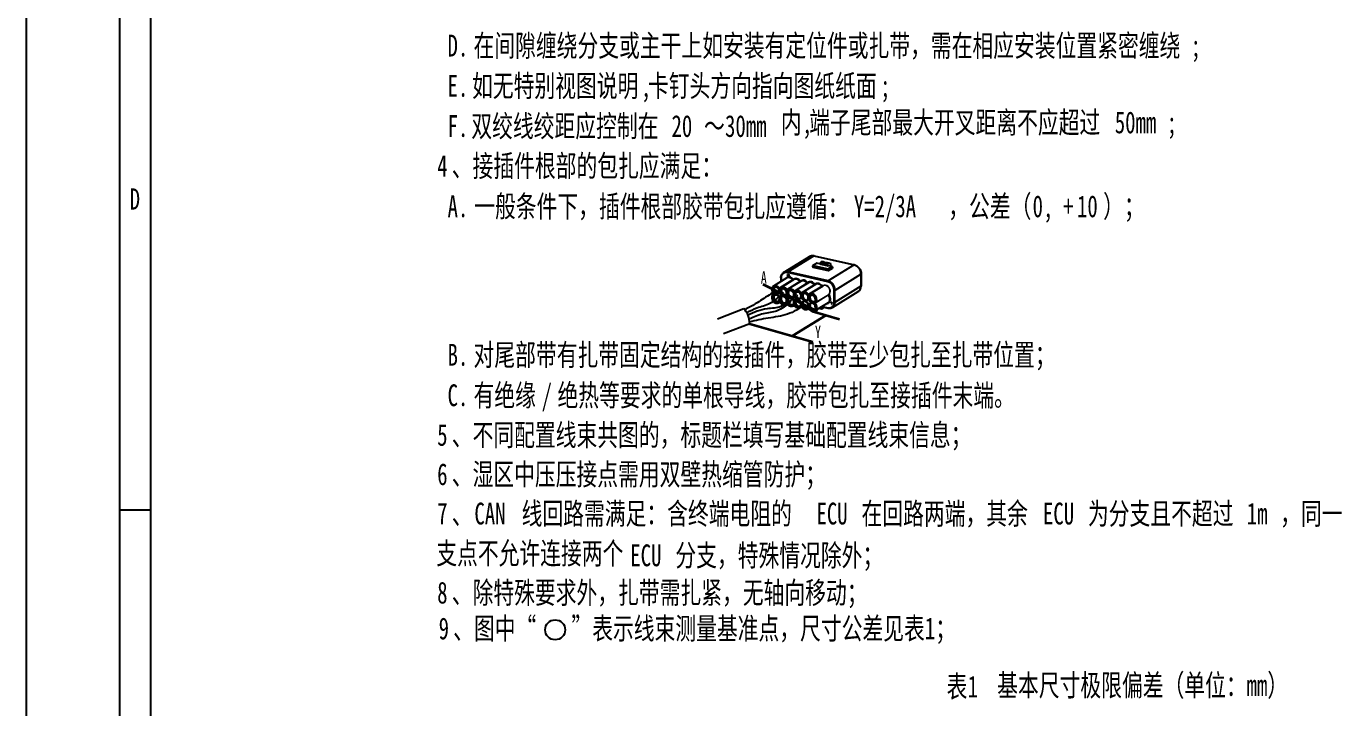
# Model space of a CAD drawing. Header units: inches. Extents: x 47316 to 59086, y 3141 to 11743.
# Drawn here: x 50262.9 to 50473.1, y 4702.9 to 4812.4 of the extents above; entities that cross this region are included whole.
import ezdxf

# ---------------------------------------------------------------- set-up
doc = ezdxf.new("R2010")
doc.units = ezdxf.units.IN
doc.header["$MEASUREMENT"] = 0
doc.layers.add('_BLACK_HOLE', color=7, linetype='Continuous')
doc.styles.add('MtX_SimSun', font='')
doc.styles.get("Standard").update_dxf_attribs({"font": ''})
doc.styles.get('MtX_SimSun').set_extended_font_data('SimSun')
doc.styles.get('Standard').set_extended_font_data('SimSun')

msp = doc.modelspace()

# ---------------------------------------------------------------- hatches: boundary and pattern name
at = {"layer": '_BLACK_HOLE'}
h = msp.add_hatch(color=256, dxfattribs=at)
h.dxf.hatch_style = 2
h.paths.add_polyline_path([(50382.74, 4770.46), (50383.46, 4769.94), (50382.61, 4770.2)])
h = msp.add_hatch(color=256, dxfattribs=at)
h.dxf.hatch_style = 2
h.paths.add_polyline_path([(50388.96, 4767.39), (50388.12, 4767.64), (50388.83, 4767.13)])
h = msp.add_hatch(color=256, dxfattribs=at)
h.dxf.hatch_style = 2
h.paths.add_polyline_path([(50390.68, 4765.67), (50391.5, 4766), (50390.83, 4765.43)])
h = msp.add_hatch(color=256, dxfattribs=at)
h.dxf.hatch_style = 2
h.paths.add_polyline_path([(50386.78, 4763.26), (50386.11, 4762.68), (50386.93, 4763.02)])

# ---------------------------------------------------------------- linework, layer by layer
at = {"layer": '_BLACK_HOLE', "lineweight": -3}
for p, q in [((50262.93, 5154.67), (50262.93, 4313.67)), ((50282.93, 5134.67), (50282.93, 4334.67)), ((50277.93, 4834.67), (50277.93, 4334.67)), ((50384.7, 4772.85), (50388.87, 4775.41)), ((50385.38, 4772.95), (50389.55, 4775.51)), ((50388.87, 4775.41), (50388.98, 4775.47)), ((50388.98, 4775.47), (50389.1, 4775.51)), ((50389.1, 4775.51), (50389.24, 4775.54)), ((50389.24, 4775.54), (50389.39, 4775.55)), ((50389.39, 4775.55), (50389.54, 4775.53)), ((50389.96, 4774.32), (50389.39, 4773.97)), ((50389.99, 4774.33), (50389.42, 4773.98)), ((50389.54, 4775.53), (50389.59, 4775.52)), ((50389.55, 4775.51), (50396.03, 4774.06)), ((50389.59, 4775.52), (50396.07, 4774.06)), ((50390.66, 4774.17), (50389.99, 4774.33)), ((50390.66, 4774.18), (50390.01, 4774.33)), ((50390.67, 4774.16), (50390.65, 4774.44)), ((50390.67, 4774.48), (50390.87, 4774.6)), ((50390.69, 4774.15), (50390.67, 4774.43)), ((50391.68, 4774.2), (50390.67, 4774.43)), ((50391.69, 4773.92), (50390.69, 4774.15)), ((50390.7, 4774.49), (50390.89, 4774.61)), ((50391.7, 4774.26), (50390.7, 4774.49)), ((50390.89, 4774.61), (50391.13, 4774.56)), ((50390.9, 4774.61), (50391.13, 4774.56)), ((50391.07, 4774.52), (50391.13, 4774.56)), ((50391.61, 4774.4), (50391.07, 4774.52)), ((50391.6, 4774.4), (50391.09, 4774.52)), ((50391.14, 4774.56), (50391.13, 4774.56)), ((50391.14, 4774.56), (50391.38, 4774.45)), ((50391.16, 4774.51), (50391.18, 4774.5)), ((50391.16, 4774.5), (50391.16, 4774.51)), ((50391.64, 4774.43), (50391.6, 4774.4)), ((50391.67, 4774.43), (50391.61, 4774.4)), ((50391.67, 4774.43), (50391.9, 4774.38)), ((50391.68, 4774.44), (50391.91, 4774.38)), ((50391.68, 4774.2), (50391.69, 4773.92)), ((50391.9, 4774.38), (50391.7, 4774.26)), ((50391.94, 4774.33), (50391.74, 4774.21)), ((50391.74, 4774.21), (50391.75, 4773.93)), ((50391.91, 4774.38), (50391.92, 4774.38)), ((50392.27, 4774.23), (50391.92, 4774.38)), ((50392.29, 4774.18), (50391.94, 4774.33)), ((50392.29, 4774.02), (50392.29, 4774.18)), ((50392.3, 4774.03), (50392.3, 4774.19)), ((50384.26, 4771.98), (50384.27, 4772.13)), ((50384.27, 4772.13), (50384.3, 4772.28)), ((50384.3, 4772.28), (50384.35, 4772.42)), ((50384.35, 4772.42), (50384.41, 4772.55)), ((50384.41, 4772.55), (50384.49, 4772.66)), ((50384.49, 4772.66), (50384.58, 4772.76)), ((50384.58, 4772.76), (50384.69, 4772.84)), ((50384.69, 4772.84), (50384.7, 4772.85)), ((50385.34, 4772.53), (50385.31, 4772.49)), ((50385.31, 4772.49), (50385.31, 4772.45)), ((50385.31, 4772.45), (50385.34, 4772.48)), ((50385.33, 4772.46), (50385.31, 4772.45)), ((50385.33, 4772.46), (50385.34, 4772.47)), ((50391.82, 4771.38), (50385.34, 4772.83)), ((50385.37, 4772.54), (50385.34, 4772.53)), ((50385.38, 4772.52), (50385.34, 4772.53)), ((50385.34, 4772.48), (50385.34, 4772.25)), ((50385.34, 4772.25), (50385.37, 4772.24)), ((50385.4, 4772.53), (50385.37, 4772.54)), ((50385.37, 4772.24), (50385.38, 4772.52)), ((50385.4, 4772.26), (50385.37, 4772.24)), ((50391.87, 4771.49), (50385.38, 4772.95)), ((50385.4, 4772.53), (50385.38, 4772.52)), ((50385.4, 4772.26), (50385.4, 4772.53)), ((50385.43, 4772.47), (50385.42, 4772.44)), ((50385.42, 4772.44), (50385.45, 4772.44)), ((50385.57, 4772.38), (50385.42, 4772.26)), ((50385.42, 4772.26), (50385.42, 4772.23)), ((50385.42, 4772.23), (50385.61, 4772.19)), ((50385.45, 4772.49), (50385.43, 4772.47)), ((50385.47, 4772.5), (50385.45, 4772.49)), ((50385.47, 4772.49), (50385.45, 4772.49)), ((50385.45, 4772.44), (50385.46, 4772.45)), ((50385.47, 4772.45), (50385.45, 4772.44)), ((50385.46, 4772.45), (50385.48, 4772.46)), ((50385.46, 4772.25), (50385.6, 4772.35)), ((50385.48, 4772.27), (50385.46, 4772.25)), ((50385.61, 4772.22), (50385.46, 4772.25)), ((50385.5, 4772.51), (50385.47, 4772.5)), ((50385.5, 4772.51), (50385.47, 4772.49)), ((50385.51, 4772.49), (50385.47, 4772.49)), ((50385.47, 4772.45), (50385.48, 4772.46)), ((50385.48, 4772.46), (50385.5, 4772.46)), ((50385.48, 4772.27), (50385.62, 4772.37)), ((50385.63, 4772.23), (50385.48, 4772.27)), ((50385.53, 4772.5), (50385.5, 4772.51)), ((50385.5, 4772.46), (50385.53, 4772.46)), ((50385.53, 4772.5), (50385.51, 4772.49)), ((50385.53, 4772.49), (50385.51, 4772.49)), ((50385.55, 4772.5), (50385.53, 4772.5)), ((50385.55, 4772.5), (50385.53, 4772.49)), ((50385.56, 4772.47), (50385.53, 4772.49)), ((50385.53, 4772.46), (50385.55, 4772.45)), ((50385.59, 4772.49), (50385.55, 4772.5)), ((50385.55, 4772.45), (50385.57, 4772.43)), ((50385.59, 4772.49), (50385.56, 4772.47)), ((50385.59, 4772.46), (50385.56, 4772.47)), ((50385.57, 4772.43), (50385.58, 4772.41)), ((50385.58, 4772.4), (50385.57, 4772.38)), ((50385.58, 4772.41), (50385.58, 4772.4)), ((50385.61, 4772.47), (50385.59, 4772.49)), ((50385.61, 4772.47), (50385.59, 4772.46)), ((50385.61, 4772.43), (50385.59, 4772.46)), ((50385.6, 4772.35), (50385.61, 4772.37)), ((50385.62, 4772.37), (50385.6, 4772.35)), ((50385.63, 4772.44), (50385.61, 4772.47)), ((50385.63, 4772.44), (50385.61, 4772.43)), ((50385.61, 4772.4), (50385.61, 4772.43)), ((50385.64, 4772.42), (50385.61, 4772.4)), ((50385.61, 4772.39), (50385.61, 4772.4)), ((50385.64, 4772.4), (50385.61, 4772.39)), ((50385.61, 4772.37), (50385.61, 4772.39)), ((50385.63, 4772.38), (50385.61, 4772.37)), ((50385.63, 4772.23), (50385.61, 4772.22)), ((50385.61, 4772.19), (50385.61, 4772.22)), ((50385.63, 4772.2), (50385.61, 4772.19)), ((50385.62, 4772.37), (50385.63, 4772.38)), ((50385.64, 4772.42), (50385.63, 4772.44)), ((50385.63, 4772.38), (50385.64, 4772.4)), ((50385.63, 4772.2), (50385.63, 4772.23)), ((50385.64, 4772.4), (50385.64, 4772.42)), ((50389.36, 4773.92), (50389.36, 4773.74)), ((50389.39, 4773.9), (50389.39, 4773.72)), ((50389.39, 4773.9), (50391.84, 4773.35)), ((50389.39, 4773.72), (50391.84, 4773.17)), ((50389.42, 4773.98), (50391.87, 4773.43)), ((50391.79, 4773.95), (50391.75, 4773.93)), ((50392.48, 4773.8), (50391.79, 4773.95)), ((50392.49, 4773.8), (50391.81, 4773.95)), ((50391.84, 4773.35), (50391.84, 4773.17)), ((50396.03, 4774.06), (50391.87, 4771.49)), ((50391.87, 4773.43), (50392.48, 4773.8)), ((50391.92, 4773.36), (50392.53, 4773.73)), ((50391.92, 4773.18), (50392.53, 4773.55)), ((50391.92, 4773.36), (50391.92, 4773.18)), ((50392.29, 4774.02), (50392.08, 4773.89)), ((50392.53, 4773.73), (50392.53, 4773.55)), ((50392.54, 4773.74), (50392.54, 4773.56)), ((50392.97, 4770.04), (50397.13, 4772.61)), ((50396.07, 4774.06), (50396.21, 4774.02)), ((50396.21, 4774.02), (50396.36, 4773.95)), ((50396.36, 4773.95), (50396.51, 4773.86)), ((50396.51, 4773.86), (50396.65, 4773.76)), ((50396.65, 4773.76), (50396.77, 4773.63)), ((50396.77, 4773.63), (50396.88, 4773.49)), ((50396.88, 4773.49), (50396.98, 4773.34)), ((50396.98, 4773.34), (50397.05, 4773.18)), ((50397.05, 4773.18), (50397.11, 4773.01)), ((50397.11, 4773.01), (50397.14, 4772.84)), ((50397.13, 4772.61), (50397.12, 4770.64)), ((50397.14, 4772.84), (50397.16, 4772.68)), ((50397.16, 4772.64), (50397.15, 4770.68)), ((50397.16, 4772.68), (50397.16, 4772.64)), ((50382.8, 4770.24), (50382.79, 4770.11)), ((50382.79, 4770.11), (50382.8, 4769.98)), ((50382.83, 4770.34), (50382.8, 4770.24)), ((50382.8, 4769.98), (50382.83, 4769.85)), ((50382.87, 4770.45), (50382.83, 4770.34)), ((50382.93, 4770.53), (50382.87, 4770.45)), ((50382.99, 4770.6), (50382.93, 4770.53)), ((50383.08, 4770.67), (50382.99, 4770.6)), ((50385.21, 4771.98), (50383.08, 4770.67)), ((50386.19, 4771.65), (50384.06, 4770.34)), ((50384.13, 4770.32), (50384.13, 4770.32)), ((50386.36, 4771.72), (50384.24, 4770.41)), ((50384.26, 4771.98), (50384.26, 4771.39)), ((50384.3, 4771.95), (50384.3, 4771.42)), ((50387.34, 4771.39), (50385.22, 4770.08)), ((50385.29, 4770.06), (50385.29, 4770.06)), ((50387.52, 4771.46), (50385.4, 4770.15)), ((50388.5, 4771.13), (50386.38, 4769.82)), ((50388.68, 4771.2), (50386.56, 4769.89)), ((50389.66, 4770.87), (50387.54, 4769.56)), ((50389.84, 4770.94), (50387.72, 4769.62)), ((50390.82, 4770.61), (50388.7, 4769.3)), ((50391, 4770.67), (50388.87, 4769.36)), ((50392.83, 4768.07), (50392.84, 4770.03)), ((50397.12, 4770.64), (50392.96, 4768.08)), ((50396.8, 4769.87), (50396.9, 4769.97)), ((50396.9, 4769.97), (50396.98, 4770.08)), ((50396.98, 4770.08), (50397.05, 4770.21)), ((50397.05, 4770.21), (50397.1, 4770.34)), ((50397.1, 4770.34), (50397.13, 4770.49)), ((50397.13, 4770.49), (50397.15, 4770.66)), ((50397.15, 4770.66), (50397.15, 4770.68)), ((50382.79, 4768.96), (50382.78, 4768.83)), ((50382.78, 4768.83), (50382.8, 4768.69)), ((50382.81, 4769.07), (50382.79, 4768.96)), ((50382.8, 4768.69), (50382.83, 4768.56)), ((50382.86, 4769.18), (50382.81, 4769.07)), ((50382.83, 4769.85), (50382.88, 4769.72)), ((50382.83, 4768.56), (50382.88, 4768.44)), ((50382.91, 4769.26), (50382.86, 4769.18)), ((50382.88, 4769.72), (50382.94, 4769.59)), ((50382.88, 4768.44), (50382.95, 4768.32)), ((50382.97, 4769.33), (50382.91, 4769.26)), ((50382.94, 4769.59), (50382.96, 4769.57)), ((50382.95, 4768.32), (50383.04, 4768.2)), ((50383.04, 4769.39), (50382.97, 4769.33)), ((50383.03, 4769.47), (50383.05, 4769.44)), ((50383.05, 4769.4), (50383.04, 4769.39)), ((50383.04, 4768.2), (50383.14, 4768.11)), ((50383.05, 4769.44), (50383.05, 4769.41)), ((50383.05, 4769.41), (50383.05, 4769.4)), ((50383.14, 4768.11), (50383.24, 4768.03)), ((50383.24, 4768.03), (50383.34, 4767.98)), ((50383.34, 4767.98), (50383.46, 4767.94)), ((50383.46, 4767.94), (50383.56, 4767.92)), ((50383.56, 4767.92), (50383.68, 4767.91)), ((50383.68, 4767.91), (50383.78, 4767.93)), ((50383.78, 4767.93), (50383.87, 4767.96)), ((50383.87, 4767.96), (50383.94, 4767.99)), ((50384.08, 4768.08), (50383.94, 4767.99)), ((50384.06, 4768.08), (50384.05, 4768.08)), ((50384.06, 4768.08), (50384.05, 4768.08)), ((50384.07, 4768.08), (50384.06, 4768.08)), ((50384.09, 4768.08), (50384.07, 4768.08)), ((50384.11, 4768.05), (50384.09, 4768.08)), ((50384.15, 4768.01), (50384.11, 4768.05)), ((50384.24, 4767.9), (50384.15, 4768.01)), ((50384.35, 4767.8), (50384.24, 4767.9)), ((50384.47, 4767.73), (50384.35, 4767.8)), ((50385.24, 4767.82), (50385.1, 4767.73)), ((50385.22, 4767.82), (50385.21, 4767.82)), ((50385.23, 4767.82), (50385.21, 4767.82)), ((50385.21, 4767.82), (50385.21, 4767.82)), ((50385.25, 4767.82), (50385.23, 4767.82)), ((50385.27, 4767.79), (50385.25, 4767.82)), ((50385.31, 4767.74), (50385.27, 4767.79)), ((50386.45, 4769.8), (50386.45, 4769.8)), ((50387.61, 4769.54), (50387.61, 4769.54)), ((50388.77, 4769.28), (50388.77, 4769.28)), ((50388.87, 4769.36), (50388.85, 4769.35)), ((50391.87, 4768), (50389.74, 4766.69)), ((50392.41, 4768.07), (50392.37, 4768.03)), ((50392.37, 4768.03), (50392.37, 4767.99)), ((50392.37, 4767.99), (50392.4, 4768.02)), ((50392.4, 4768), (50392.37, 4767.99)), ((50392.4, 4768.02), (50392.4, 4767.79)), ((50392.4, 4768), (50392.4, 4768.01)), ((50392.4, 4767.79), (50392.44, 4767.78)), ((50392.43, 4768.08), (50392.41, 4768.07)), ((50392.44, 4768.06), (50392.41, 4768.07)), ((50392.46, 4768.07), (50392.43, 4768.08)), ((50392.46, 4768.07), (50392.44, 4768.06)), ((50392.44, 4767.78), (50392.44, 4768.06)), ((50392.46, 4767.8), (50392.44, 4767.78)), ((50392.46, 4767.8), (50392.46, 4768.07)), ((50392.53, 4767.23), (50396.69, 4769.79)), ((50396.69, 4769.79), (50396.8, 4769.87)), ((50374.07, 4765.41), (50378.29, 4767.06)), ((50384.57, 4767.69), (50384.47, 4767.73)), ((50384.68, 4767.66), (50384.57, 4767.69)), ((50384.8, 4767.65), (50384.68, 4767.66)), ((50384.91, 4767.66), (50384.8, 4767.65)), ((50385.02, 4767.69), (50384.91, 4767.66)), ((50385.1, 4767.73), (50385.02, 4767.69)), ((50385.4, 4767.64), (50385.31, 4767.74)), ((50385.51, 4767.54), (50385.4, 4767.64)), ((50385.63, 4767.47), (50385.51, 4767.54)), ((50385.73, 4767.43), (50385.63, 4767.47)), ((50385.84, 4767.4), (50385.73, 4767.43)), ((50385.96, 4767.39), (50385.84, 4767.4)), ((50386.07, 4767.4), (50385.96, 4767.39)), ((50386.18, 4767.43), (50386.07, 4767.4)), ((50386.26, 4767.47), (50386.18, 4767.43)), ((50386.4, 4767.56), (50386.26, 4767.47)), ((50386.38, 4767.56), (50386.37, 4767.56)), ((50386.39, 4767.56), (50386.37, 4767.56)), ((50386.37, 4767.56), (50386.37, 4767.56)), ((50386.4, 4767.56), (50386.39, 4767.56)), ((50386.43, 4767.53), (50386.4, 4767.56)), ((50386.47, 4767.48), (50386.43, 4767.53)), ((50386.56, 4767.38), (50386.47, 4767.48)), ((50386.67, 4767.28), (50386.56, 4767.38)), ((50386.79, 4767.21), (50386.67, 4767.28)), ((50386.89, 4767.17), (50386.79, 4767.21)), ((50387, 4767.14), (50386.89, 4767.17)), ((50387.12, 4767.13), (50387, 4767.14)), ((50387.23, 4767.14), (50387.12, 4767.13)), ((50387.34, 4767.17), (50387.23, 4767.14)), ((50387.42, 4767.21), (50387.34, 4767.17)), ((50387.56, 4767.3), (50387.42, 4767.21)), ((50387.54, 4767.3), (50387.52, 4767.29)), ((50387.55, 4767.3), (50387.53, 4767.3)), ((50387.53, 4767.3), (50387.53, 4767.3)), ((50387.56, 4767.3), (50387.55, 4767.3)), ((50387.59, 4767.27), (50387.56, 4767.3)), ((50387.63, 4767.22), (50387.59, 4767.27)), ((50387.72, 4767.11), (50387.63, 4767.22)), ((50387.83, 4767.02), (50387.72, 4767.11)), ((50387.95, 4766.95), (50387.83, 4767.02)), ((50388.05, 4766.91), (50387.95, 4766.95)), ((50388.16, 4766.88), (50388.05, 4766.91)), ((50388.28, 4766.87), (50388.16, 4766.88)), ((50388.39, 4766.88), (50388.28, 4766.87)), ((50388.5, 4766.91), (50388.39, 4766.88)), ((50388.58, 4766.95), (50388.5, 4766.91)), ((50388.72, 4767.04), (50388.58, 4766.95)), ((50388.7, 4767.04), (50388.68, 4767.03)), ((50388.7, 4767.04), (50388.69, 4767.04)), ((50388.69, 4767.04), (50388.69, 4767.04)), ((50388.72, 4767.04), (50388.7, 4767.04)), ((50388.75, 4767.01), (50388.72, 4767.04)), ((50388.77, 4766.99), (50388.75, 4767.01)), ((50388.86, 4766.88), (50388.77, 4766.99)), ((50388.96, 4766.79), (50388.86, 4766.88)), ((50389.07, 4766.71), (50388.96, 4766.79)), ((50389.19, 4766.66), (50389.07, 4766.71)), ((50389.31, 4766.62), (50389.19, 4766.66)), ((50389.43, 4766.61), (50389.31, 4766.62)), ((50389.53, 4766.62), (50389.43, 4766.61)), ((50389.64, 4766.64), (50389.53, 4766.62)), ((50389.74, 4766.69), (50389.64, 4766.64)), ((50390.59, 4767.12), (50390.79, 4767.07)), ((50390.59, 4767.07), (50390.84, 4767.01)), ((50390.79, 4767.07), (50390.79, 4767.27)), ((50390.79, 4767.07), (50390.81, 4767.04)), ((50390.82, 4767.06), (50390.79, 4767.07)), ((50390.81, 4767.04), (50390.82, 4767.02)), ((50390.86, 4767.05), (50390.82, 4767.06)), ((50390.82, 4767.02), (50390.84, 4767.01)), ((50390.9, 4767.05), (50390.86, 4767.05)), ((50391.27, 4767.25), (50390.9, 4767.02)), ((50390.92, 4767.06), (50390.9, 4767.05)), ((50390.92, 4767.38), (50391.8, 4767.18)), ((50390.92, 4767.28), (50390.97, 4767.32)), ((50390.92, 4767.06), (50390.92, 4767.28)), ((50391.24, 4767.26), (50390.92, 4767.06)), ((50390.95, 4767.32), (50391.82, 4767.12)), ((50391.82, 4767.12), (50391.97, 4767.1)), ((50391.97, 4767.1), (50392.12, 4767.1)), ((50392.12, 4767.1), (50392.26, 4767.12)), ((50392.26, 4767.12), (50392.39, 4767.16)), ((50392.39, 4767.16), (50392.51, 4767.22)), ((50392.51, 4767.22), (50392.53, 4767.23)), ((50379.24, 4764.62), (50375.03, 4762.98)), ((50282.93, 4734.67), (50277.93, 4734.67))]:
    msp.add_line(p, q, dxfattribs=at)
at = {"layer": '_BLACK_HOLE', "lineweight": 35}
for p, q in [((50381.38, 4770.97), (50390.11, 4766.66)), ((50391.51, 4766), (50386.11, 4762.67)), ((50389.31, 4766.62), (50393.7, 4765.37)), ((50390.54, 4767.19), (50390.54, 4767.13)), ((50379.24, 4764.62), (50389.38, 4761.74))]:
    msp.add_line(p, q, dxfattribs=at)
at = {"layer": '_BLACK_HOLE', "lineweight": 13}
for p, q in [((50392.96, 4768.08), (50392.97, 4770.04)), ((50391.9, 4769.28), (50389.78, 4767.97)), ((50391.9, 4769.19), (50389.78, 4767.88)), ((50390.54, 4767.12), (50390.54, 4767.13)), ((50390.55, 4767.12), (50390.54, 4767.12)), ((50390.54, 4767.12), (50390.54, 4767.12)), ((50390.56, 4767.12), (50390.55, 4767.12)), ((50390.59, 4767.12), (50390.56, 4767.12)), ((50390.58, 4767.08), (50390.59, 4767.12)), ((50390.58, 4767.07), (50390.58, 4767.08)), ((50390.59, 4767.07), (50390.58, 4767.07)), ((50390.58, 4767.07), (50390.58, 4767.07)), ((50390.59, 4767.21), (50390.59, 4767.12))]:
    msp.add_line(p, q, dxfattribs=at)
at = {"layer": '_BLACK_HOLE', "lineweight": 25}
msp.add_circle((50347.97, 4715.44), 1.61, dxfattribs=at)
at = {"layer": '_BLACK_HOLE', "lineweight": -3}
for centre, radius, start, end in [((50389.99, 4774.27), 0.06, 77.3398, 121.6329), ((50390.7, 4774.45), 0.045, 121.6295, 182.5609), ((50390.89, 4774.57), 0.045, 77.3408, 121.6329), ((50391.07, 4774.43), 0.0846, 77.8028, 95.4351), ((50391.6, 4774.39), 0.0128, 28.1467, 68.043), ((50391.67, 4774.39), 0.045, 77.3391, 121.6329), ((50392.25, 4774.19), 0.045, 359.7235, 66.5659), ((50389.42, 4773.92), 0.06, 121.6329, 179.7235), ((50392.48, 4773.74), 0.06, 359.7235, 77.3391), ((50384.53, 4769.93), 0.558, 121.6507, 135.6047), ((50385.69, 4769.67), 0.558, 121.6507, 135.6047), ((50386.85, 4769.41), 0.558, 121.6507, 135.6047), ((50383.81, 4770.14), 1.02, 213.7071, 220.6121), ((50388.01, 4769.15), 0.558, 121.6507, 135.6047), ((50389.17, 4768.89), 0.56, 124.9232, 135.5891), ((50375.76, 4764.67), 3.48, 359.2553, 43.4381), ((50390.86, 4767.08), 0.0712, 256.4142, 301.0924), ((50390.94, 4767.3), 0.0184, 71.7983, 111.3566)]:
    msp.add_arc(centre, radius, start, end, dxfattribs=at)
at = {"layer": '_BLACK_HOLE', "lineweight": 35}
msp.add_arc((50390.6, 4767.13), 0.0602, 179.7018, 257.3656, dxfattribs=at)
at = {"layer": '_BLACK_HOLE', "lineweight": -3}
for centre, major_axis, ratio, start_param, end_param in [((50389.54, 4774.31), (0.68, -1.1), 0.798879, 2.479583, 3.141668), ((50389.55, 4775.34), (0.039, 0.176), 0.474432, 0, 0.433465), ((50389.99, 4774.27), (-0.0315, 0.0511), 0.798879, 5.621176, 6.283261), ((50389.99, 4774.27), (0.0131, 0.0586), 0.474432, 0.000118, 0.433465), ((50390.7, 4774.45), (0.045, 0.002), 0.437959, 3.141593, 4.156456), ((50390.7, 4774.45), (0.0236, -0.0383), 0.798879, 2.479583, 3.141593), ((50390.7, 4774.45), (0.0099, 0.0439), 0.474432, 0.433465, 2.091528), ((50390.71, 4774.16), (-0.045, 0.0001), 0.370411, 0.016104, 1.032687), ((50390.89, 4774.57), (0.0236, -0.0383), 0.798879, 2.479583, 3.141668), ((50390.89, 4774.57), (-0.0099, -0.0439), 0.474432, 3.32729, 3.575058), ((50390.89, 4774.57), (-0.0099, -0.0439), 0.474432, 3.141654, 3.264998), ((50391.12, 4774.51), (0.0236, -0.0383), 0.798879, 0.908787, 2.479583), ((50391.12, 4774.51), (-0.0099, -0.0439), 0.474432, 3.141654, 3.575058), ((50391.12, 4774.51), (-0.0179, -0.0413), 0.876721, 1.736241, 3.141708), ((50391.67, 4774.39), (-0.0236, 0.0383), 0.798879, 5.621176, 6.283261), ((50391.67, 4774.39), (0.0099, 0.0439), 0.474432, 0, 0.433465), ((50391.7, 4774.22), (0.0099, 0.0439), 0.474432, 0.433465, 2.091528), ((50391.7, 4774.22), (-0.045, -0.002), 0.437959, 1.014863, 2.58566), ((50391.7, 4774.22), (-0.0236, 0.0383), 0.798879, 4.05038, 5.621176), ((50391.9, 4774.34), (-0.0236, 0.0383), 0.798879, 4.05038, 5.621176), ((50391.9, 4774.34), (0.0099, 0.0439), 0.474432, 6.283185, 6.440843), ((50391.9, 4774.34), (0.0099, 0.0439), 0.474432, 0.21995, 0.433465), ((50391.9, 4774.34), (0.0179, 0.0413), 0.876721, 4.877833, 6.2833), ((50392.25, 4774.19), (0.0179, 0.0413), 0.876721, 4.877833, 6.283328), ((50392.25, 4774.19), (0.045, -0.0002), 0.369739, 5.747284, 6.283185), ((50385.33, 4771.72), (0.63, -1.02), 0.798879, 2.479583, 4.05038), ((50385.38, 4771.75), (0.68, -1.1), 0.798879, 2.479583, 3.141668), ((50385.67, 4771.29), (-0.468, 0.76), 0.798879, 4.763533, 6.651951), ((50385.64, 4771.27), (-0.437, 0.709), 0.798879, 4.763533, 6.283214), ((50385.38, 4772.86), (0.0197, 0.0878), 0.474432, 0.433465, 2.004262), ((50389.42, 4773.92), (-0.06, 0.0003), 0.369739, 0, 1.034895), ((50389.42, 4773.74), (-0.06, 0.0003), 0.369739, 0, 1.034895), ((50389.42, 4773.92), (-0.0131, -0.0586), 0.474432, 3.575058, 5.145854), ((50389.42, 4773.92), (-0.0315, 0.0511), 0.798879, 5.621176, 6.283035), ((50391.72, 4773.94), (0.045, -0.0001), 0.370411, 4.17428, 5.745076), ((50391.79, 4773.9), (0.0131, 0.0586), 0.474432, 0, 0.433465), ((50391.87, 4773.37), (-0.0131, -0.0586), 0.474432, 3.575058, 5.145854), ((50391.87, 4773.37), (-0.06, 0.0003), 0.369739, 1.034895, 2.605691), ((50391.87, 4773.19), (-0.06, 0.0003), 0.369739, 1.034895, 2.605691), ((50391.87, 4773.37), (0.0315, -0.0511), 0.798879, 0.908787, 2.479583), ((50392.25, 4774.03), (-0.045, 0.0002), 0.369739, 2.605691, 3.141593), ((50392.48, 4773.74), (0.0131, 0.0586), 0.474432, 0, 0.433465), ((50392.48, 4773.74), (0.0315, -0.0511), 0.798879, 0.908787, 2.479583), ((50392.48, 4773.74), (-0.06, 0.0003), 0.369739, 2.605691, 3.141593), ((50392.48, 4773.56), (-0.06, 0.0003), 0.369739, 2.605691, 3.141593), ((50396.03, 4773.89), (-0.039, -0.176), 0.474432, 3.141593, 3.575058), ((50396.02, 4772.86), (0.68, -1.1), 0.798879, 0.908787, 2.479583), ((50396.98, 4772.64), (0.18, -0.001), 0.369739, 5.747284, 6.283185), ((50383.48, 4769.94), (-0.405, 0.658), 0.798879, 4.763533, 8.049615), ((50383.48, 4769.94), (0.342, -0.556), 0.798879, 2.479583425205964, 8.762768732385549), ((50383.51, 4769.96), (-0.311, 0.504), 0.798879, 0.000076, 2.479583), ((50383.51, 4769.96), (-0.437, 0.709), 0.798879, 4.763533, 6.283214), ((50383.64, 4770.03), (-0.311, 0.504), 0.798879, 0.153087, 2.988505), ((50383.51, 4769.96), (-0.311, 0.504), 0.798879, 5.621176, 6.283261), ((50383.51, 4769.96), (-0.311, 0.504), 0.798879, 3.141668, 5.621176), ((50384.02, 4770.31), (-0.0498, -0.0335), 0.030749, 3.786331, 5.357128), ((50384.07, 4770.35), (0.063, -0.102), 0.798879, 4.763533, 6.478819), ((50384.1, 4770.37), (-0.0315, 0.0511), 0.798879, 1.621941, 3.141701), ((50384.64, 4769.68), (0.342, -0.556), 0.798879, 2.479583425205964, 8.762768732385549), ((50384.17, 4770.28), (0.0428, -0.042), 0.590018, 3.141476, 4.567062), ((50384.67, 4769.7), (-0.311, 0.504), 0.798879, 0.000076, 2.479583), ((50384.64, 4769.68), (-0.405, 0.658), 0.798879, 4.763533, 6.478819), ((50384.67, 4769.7), (-0.437, 0.709), 0.798879, 4.763533, 6.283067), ((50384.8, 4769.77), (-0.311, 0.504), 0.798879, 0.153087, 2.988505), ((50384.35, 4771.98), (-0.09, 0.0004), 0.369739, 0, 1.034895), ((50384.67, 4769.7), (-0.311, 0.504), 0.798879, 5.621176, 6.283261), ((50384.67, 4769.7), (-0.311, 0.504), 0.798879, 3.141668, 5.621176), ((50385.18, 4770.05), (-0.0498, -0.0335), 0.030749, 3.786331, 5.357128), ((50385.23, 4770.09), (0.063, -0.102), 0.798879, 4.763533, 6.478819), ((50385.26, 4770.11), (-0.0315, 0.0511), 0.798879, 1.621941, 3.141701), ((50385.8, 4769.42), (0.342, -0.556), 0.798879, 2.479583425205964, 8.762768732385549), ((50385.33, 4770.02), (0.0428, -0.042), 0.590018, 3.141476, 4.567062), ((50385.83, 4769.44), (-0.311, 0.504), 0.798879, 0.000076, 2.479583), ((50385.8, 4769.42), (-0.405, 0.658), 0.798879, 4.763533, 6.478819), ((50385.83, 4769.44), (-0.437, 0.709), 0.798879, 4.763533, 6.283067), ((50385.96, 4769.51), (-0.311, 0.504), 0.798879, 0.153087, 2.988505), ((50385.83, 4769.44), (-0.311, 0.504), 0.798879, 5.621176, 6.283261), ((50385.83, 4769.44), (-0.311, 0.504), 0.798879, 3.141668, 5.621176), ((50386.22, 4771.68), (-0.0498, -0.0335), 0.030749, 0.644739, 2.215535), ((50386.22, 4771.68), (-0.0315, 0.0511), 0.798879, 1.621941, 2.370486), ((50386.22, 4771.68), (0.0428, -0.042), 0.590018, 0.605431, 1.42547), ((50386.83, 4771.03), (-0.468, 0.76), 0.798879, 4.763533, 6.478819), ((50386.8, 4771.01), (-0.437, 0.709), 0.798879, 4.763533, 6.283294), ((50386.96, 4769.16), (-0.405, 0.658), 0.798879, 4.763533, 6.478819), ((50386.99, 4769.18), (-0.437, 0.709), 0.798879, 4.763533, 6.283067), ((50387.38, 4771.42), (-0.0498, -0.0335), 0.030749, 0.644739, 2.215535), ((50387.38, 4771.42), (-0.0315, 0.0511), 0.798879, 1.621941, 2.370486), ((50387.99, 4770.77), (-0.468, 0.76), 0.798879, 4.763533, 6.478819), ((50387.38, 4771.42), (0.0428, -0.042), 0.590018, 0.605431, 1.42547), ((50387.96, 4770.75), (-0.437, 0.709), 0.798879, 4.763533, 6.283294), ((50388.54, 4771.16), (-0.0498, -0.0335), 0.030749, 0.644739, 2.215535), ((50388.54, 4771.16), (-0.0315, 0.0511), 0.798879, 1.621941, 2.370486), ((50389.15, 4770.51), (-0.468, 0.76), 0.798879, 4.763533, 6.478819), ((50388.54, 4771.16), (0.0428, -0.042), 0.590018, 0.605431, 1.42547), ((50389.12, 4770.49), (-0.437, 0.709), 0.798879, 4.763533, 6.283294), ((50389.7, 4770.9), (-0.0498, -0.0335), 0.030749, 0.644739, 2.215535), ((50389.7, 4770.9), (-0.0315, 0.0511), 0.798879, 1.621941, 2.370486), ((50390.31, 4770.25), (-0.468, 0.76), 0.798879, 4.763533, 6.478819), ((50389.7, 4770.9), (0.0428, -0.042), 0.590018, 0.605431, 1.42547), ((50390.28, 4770.23), (-0.437, 0.709), 0.798879, 4.763533, 6.283294), ((50390.86, 4770.64), (-0.0498, -0.0335), 0.030749, 0.644739, 2.215535), ((50390.86, 4770.64), (-0.0315, 0.0511), 0.798879, 1.621941, 2.370486), ((50390.86, 4770.64), (0.0428, -0.042), 0.590018, 0.605431, 1.42547), ((50391.86, 4771.41), (0.0197, 0.0878), 0.474432, 0.433465, 2.004262), ((50391.81, 4770.26), (0.63, -1.02), 0.798879, 0.908787, 2.479583), ((50391.86, 4770.29), (0.68, -1.1), 0.798879, 0.908787, 2.479583), ((50392.89, 4770.06), (0.09, -0.0004), 0.369739, 4.176487, 5.747284), ((50396.01, 4770.89), (0.68, -1.1), 0.798879, 0.000076, 0.908787), ((50396.97, 4770.68), (-0.18, 0.001), 0.369739, 2.605691, 3.141593), ((50383.48, 4768.68), (-0.405, 0.658), 0.798879, 0.051144, 3.337226), ((50383.48, 4768.68), (0.342, -0.556), 0.798879, 5.621176, 11.904361), ((50383.51, 4768.7), (-0.311, 0.504), 0.798879, 0.000076, 2.479583), ((50383.08, 4769.51), (0.0455, 0.0391), 0.116923, 2.206934, 3.141593), ((50383.08, 4769.34), (0.0347, -0.049), 0.600705, 3.103121, 4.673917), ((50382.98, 4769.42), (-0.063, 0.102), 0.798879, 3.192737, 4.908023), ((50383.63, 4768.78), (-0.311, 0.504), 0.798879, 0.153087, 0.908787), ((50383.63, 4768.78), (-0.311, 0.504), 0.798879, 0.908787, 2.988505), ((50383.51, 4768.7), (-0.311, 0.504), 0.798879, 5.621176, 6.283261), ((50383.51, 4769.96), (-0.311, 0.504), 0.798879, 2.479583, 3.141668), ((50383.51, 4768.7), (-0.311, 0.504), 0.798879, 3.141668, 5.621176), ((50383.51, 4768.7), (-0.311, 0.504), 0.798879, 2.479583, 3.141668), ((50383.51, 4768.7), (-0.437, 0.709), 0.798879, 3.141593, 3.337226), ((50384.05, 4768.01), (0.063, -0.102), 0.798879, 1.621941, 3.337226), ((50384.01, 4768.12), (-0.0428, 0.042), 0.590018, 1.42547, 2.996266), ((50384.09, 4768.03), (-0.0315, 0.0511), 0.798879, 0.000109, 0.195634), ((50384.64, 4768.42), (0.342, -0.556), 0.798879, 5.621176, 11.904361), ((50384.16, 4768.09), (0.0498, 0.0335), 0.030749, 2.215535, 3.141593), ((50384.67, 4768.44), (-0.311, 0.504), 0.798879, 0.000076, 2.479583), ((50384.64, 4768.42), (-0.405, 0.658), 0.798879, 1.621941, 3.337226), ((50384.79, 4768.52), (-0.311, 0.504), 0.798879, 0.153087, 0.908787), ((50384.79, 4768.52), (-0.311, 0.504), 0.798879, 0.908787, 2.988505), ((50384.67, 4768.44), (-0.311, 0.504), 0.798879, 5.621176, 6.283261), ((50384.67, 4768.44), (-0.311, 0.504), 0.798879, 2.479583, 3.141668), ((50384.67, 4769.7), (-0.311, 0.504), 0.798879, 2.479583, 3.141668), ((50384.67, 4768.44), (-0.311, 0.504), 0.798879, 3.141668, 5.621176), ((50384.67, 4768.44), (-0.437, 0.709), 0.798879, 3.141474, 3.337226), ((50385.21, 4767.75), (0.063, -0.102), 0.798879, 1.621941, 3.337226), ((50385.17, 4767.86), (-0.0428, 0.042), 0.590018, 1.42547, 2.996266), ((50385.24, 4767.77), (-0.0315, 0.0511), 0.798879, 0.000109, 0.195634), ((50385.8, 4768.16), (0.342, -0.556), 0.798879, 5.621176, 11.904361), ((50385.32, 4767.83), (0.0498, 0.0335), 0.030749, 2.215535, 3.141593), ((50385.83, 4768.18), (-0.311, 0.504), 0.798879, 0.000076, 2.479583), ((50385.8, 4768.16), (-0.405, 0.658), 0.798879, 1.621941, 3.337226), ((50385.95, 4768.26), (-0.311, 0.504), 0.798879, 0.153087, 0.908787), ((50385.95, 4768.26), (-0.311, 0.504), 0.798879, 0.908787, 2.988505), ((50385.83, 4768.18), (-0.311, 0.504), 0.798879, 5.621176, 6.283261), ((50385.83, 4769.44), (-0.311, 0.504), 0.798879, 2.479583, 3.141668), ((50385.83, 4768.18), (-0.311, 0.504), 0.798879, 3.141668, 5.621176), ((50386.34, 4769.79), (-0.0498, -0.0335), 0.030749, 3.786331, 5.357128), ((50386.38, 4769.83), (0.063, -0.102), 0.798879, 4.763533, 6.478819), ((50386.42, 4769.85), (-0.0315, 0.0511), 0.798879, 1.621941, 3.141701), ((50386.96, 4767.9), (0.342, -0.556), 0.798879, 5.621176, 11.904361), ((50386.96, 4769.16), (0.342, -0.556), 0.798879, 2.479583425205964, 8.762768732385549), ((50386.99, 4767.92), (-0.311, 0.504), 0.798879, 0.000076, 2.479583), ((50386.49, 4769.76), (0.0428, -0.042), 0.590018, 3.141476, 4.567062), ((50386.99, 4769.18), (-0.311, 0.504), 0.798879, 0.000076, 2.479583), ((50387.12, 4769.25), (-0.311, 0.504), 0.798879, 0.153087, 2.988505), ((50387.11, 4768), (-0.311, 0.504), 0.798879, 0.153087, 0.908787), ((50387.11, 4768), (-0.311, 0.504), 0.798879, 0.908787, 2.988505), ((50386.99, 4769.18), (-0.311, 0.504), 0.798879, 5.621176, 6.283261), ((50386.99, 4767.92), (-0.311, 0.504), 0.798879, 5.621176, 6.283261), ((50386.99, 4769.18), (-0.311, 0.504), 0.798879, 2.479583, 3.141668), ((50386.99, 4767.92), (-0.311, 0.504), 0.798879, 3.141668, 5.621176), ((50386.99, 4769.18), (-0.311, 0.504), 0.798879, 3.141668, 5.621176), ((50387.5, 4769.53), (-0.0498, -0.0335), 0.030749, 3.786331, 5.357128), ((50387.54, 4769.57), (0.063, -0.102), 0.798879, 4.763533, 6.478819), ((50387.57, 4769.59), (-0.0315, 0.0511), 0.798879, 1.621941, 3.141701), ((50388.12, 4767.64), (0.342, -0.556), 0.798879, 5.621176, 11.904361), ((50388.12, 4768.9), (0.342, -0.556), 0.798879, 2.479583425205964, 8.762768732385549), ((50388.15, 4767.66), (-0.311, 0.504), 0.798879, 0.000076, 2.479583), ((50387.65, 4769.5), (0.0428, -0.042), 0.590018, 3.141476, 4.567062), ((50388.15, 4768.92), (-0.311, 0.504), 0.798879, 0.000076, 2.479583), ((50388.12, 4768.9), (-0.405, 0.658), 0.798879, 4.763533, 6.478819), ((50388.15, 4768.92), (-0.437, 0.709), 0.798879, 4.763533, 6.283067), ((50388.27, 4768.99), (-0.311, 0.504), 0.798879, 0.153087, 2.988505), ((50388.27, 4767.74), (-0.311, 0.504), 0.798879, 0.153087, 0.908787), ((50388.27, 4767.74), (-0.311, 0.504), 0.798879, 0.908787, 2.988505), ((50388.15, 4768.92), (-0.311, 0.504), 0.798879, 5.621176, 6.283261), ((50388.15, 4767.66), (-0.311, 0.504), 0.798879, 5.621176, 6.283261), ((50388.15, 4768.92), (-0.311, 0.504), 0.798879, 3.141668, 5.621176), ((50388.15, 4768.92), (-0.311, 0.504), 0.798879, 2.479583, 3.141668), ((50388.15, 4767.66), (-0.311, 0.504), 0.798879, 3.141668, 5.621176), ((50388.66, 4769.27), (-0.0498, -0.0335), 0.030749, 3.786331, 5.357128), ((50388.73, 4769.33), (-0.0315, 0.0511), 0.798879, 1.621941, 3.141701), ((50389.27, 4767.38), (0.342, -0.556), 0.798879, 5.621176, 11.904361), ((50389.28, 4768.64), (0.342, -0.556), 0.798879, 2.479583425205964, 8.762768732385549), ((50389.31, 4767.4), (-0.311, 0.504), 0.798879, 0.000076, 2.479583), ((50388.81, 4769.24), (0.0428, -0.042), 0.590018, 3.141476, 4.567062), ((50389.31, 4768.66), (-0.311, 0.504), 0.798879, 0.000076, 2.479583), ((50389.27, 4767.38), (-0.405, 0.658), 0.798879, 1.621941, 4.908023), ((50389.28, 4768.64), (-0.405, 0.658), 0.798879, 3.192737, 6.478819), ((50389.31, 4768.66), (-0.437, 0.709), 0.798879, 3.192737, 6.283185), ((50389.43, 4768.73), (-0.311, 0.504), 0.798879, 0.153087, 2.988505), ((50389.43, 4767.48), (-0.311, 0.504), 0.798879, 0.153087, 0.908787), ((50389.31, 4767.4), (-0.311, 0.504), 0.798879, 5.621176, 6.283261), ((50389.31, 4768.66), (-0.311, 0.504), 0.798879, 5.621176, 6.283261), ((50389.31, 4768.66), (-0.311, 0.504), 0.798879, 3.141668, 5.621176), ((50389.31, 4768.66), (-0.311, 0.504), 0.798879, 2.479583, 3.141668), ((50389.31, 4767.4), (-0.311, 0.504), 0.798879, 3.141668, 5.621176), ((50389.78, 4767.9), (0.063, -0.102), 0.798879, 3.192737, 4.908023), ((50389.74, 4768.02), (-0.0347, 0.049), 0.600705, 1.532325, 3.103121), ((50389.74, 4767.85), (-0.0455, -0.0391), 0.116923, 3.77773, 5.348527), ((50389.31, 4767.4), (-0.437, 0.709), 0.798879, 3.141621, 4.908023), ((50389.81, 4767.92), (-0.0315, 0.0511), 0.798879, 0.051144, 1.76643), ((50391.46, 4768.73), (-0.468, 0.76), 0.798879, 2.772827, 4.908023), ((50391.8, 4768.3), (0.63, -1.02), 0.798879, 5.621176, 7.191972), ((50391.43, 4768.71), (-0.437, 0.709), 0.798879, 3.141621, 4.908023), ((50391.85, 4768.33), (0.68, -1.1), 0.798879, 0.000076, 0.908787), ((50392.88, 4768.1), (0.09, -0.0004), 0.369739, 4.176487, 5.747284), ((50385.83, 4768.18), (-0.311, 0.504), 0.798879, 2.479583, 3.141668), ((50385.83, 4768.18), (-0.437, 0.709), 0.798879, 3.141474, 3.337226), ((50386.37, 4767.49), (0.063, -0.102), 0.798879, 1.621941, 3.337226), ((50386.33, 4767.6), (-0.0428, 0.042), 0.590018, 1.42547, 2.996266), ((50386.4, 4767.51), (-0.0315, 0.0511), 0.798879, 0.000109, 0.195634), ((50386.48, 4767.57), (0.0498, 0.0335), 0.030749, 2.215535, 3.141593), ((50386.96, 4767.9), (-0.405, 0.658), 0.798879, 1.621941, 3.337226), ((50386.99, 4767.92), (-0.311, 0.504), 0.798879, 2.479583, 3.141668), ((50386.99, 4767.92), (-0.437, 0.709), 0.798879, 3.141474, 3.337226), ((50387.53, 4767.23), (0.063, -0.102), 0.798879, 1.621941, 3.337226), ((50387.49, 4767.34), (-0.0428, 0.042), 0.590018, 1.42547, 2.996266), ((50387.56, 4767.25), (-0.0315, 0.0511), 0.798879, 0.000109, 0.195634), ((50387.64, 4767.3), (0.0498, 0.0335), 0.030749, 2.215535, 3.141593), ((50388.12, 4767.64), (-0.405, 0.658), 0.798879, 1.621941, 3.337226), ((50388.15, 4767.66), (-0.311, 0.504), 0.798879, 2.479583, 3.141668), ((50388.15, 4767.66), (-0.437, 0.709), 0.798879, 3.141474, 3.337226), ((50388.65, 4767.08), (-0.0428, 0.042), 0.590018, 1.42547, 2.996266), ((50388.72, 4766.99), (-0.0315, 0.0511), 0.798879, 0.000109, 0.195634), ((50388.8, 4767.04), (0.0498, 0.0335), 0.030749, 2.215535, 3.141593), ((50389.43, 4767.48), (-0.311, 0.504), 0.798879, 0.908787, 2.988505), ((50389.31, 4767.4), (-0.311, 0.504), 0.798879, 2.479583, 3.141668), ((50390.92, 4767.24), (0.079, -0.128), 0.798879, 2.479583, 4.05038), ((50390.84, 4767.3), (0.09, -0.0004), 0.369739, 4.176487, 5.747284), ((50390.86, 4767.07), (-0.0315, 0.0511), 0.798879, 3.141668, 4.05038), ((50390.97, 4767.41), (-0.0197, -0.0878), 0.474432, 5.145854, 6.283185), ((50390.97, 4767.27), (0.0315, -0.0511), 0.798879, 3.141668, 4.05038), ((50391.84, 4767.21), (-0.0197, -0.0878), 0.474432, 5.145854, 6.283185)]:
    msp.add_ellipse(centre, major_axis=major_axis, ratio=ratio, start_param=start_param, end_param=end_param, dxfattribs=at)
at = {"layer": '_BLACK_HOLE', "lineweight": 13}
for centre, major_axis, ratio, start_param, end_param in [((50391.47, 4769.99), (-0.468, 0.76), 0.798879, 3.192737, 6.478819), ((50391.44, 4769.97), (-0.437, 0.709), 0.798879, 3.192737, 6.283185), ((50388.7, 4769.31), (0.063, -0.102), 0.798879, 4.763533, 6.478819), ((50391.94, 4769.23), (-0.0315, 0.0511), 0.798879, 0.051144, 1.76643), ((50391.94, 4769.23), (-0.0347, 0.049), 0.600705, 4.673917, 6.244714), ((50391.94, 4769.23), (-0.0455, -0.0391), 0.116923, 0.636138, 2.206934), ((50388.69, 4766.97), (0.063, -0.102), 0.798879, 1.621941, 3.337226)]:
    msp.add_ellipse(centre, major_axis=major_axis, ratio=ratio, start_param=start_param, end_param=end_param, dxfattribs=at)
at = {"layer": '_BLACK_HOLE', "lineweight": -3}
for points, knots in [([(50383.48, 4769.94), (50382.73, 4769.47), (50381.62, 4768.76), (50379.98, 4767.68), (50379.02, 4767.18), (50378.45, 4766.88)], [0, 0, 0, 0, 2.656687, 3.956572, 5.893151, 5.893151, 5.893151, 5.893151]), ([(50384.64, 4769.68), (50383.98, 4768.99), (50382.78, 4767.75), (50380.51, 4767.24), (50379.31, 4766.65), (50378.79, 4766.39)], [0, 0, 0, 0, 2.793289, 5.032882, 6.801302, 6.801302, 6.801302, 6.801302]), ([(50386.96, 4769.16), (50386.51, 4768.87), (50385.61, 4768.28), (50384.15, 4767.07), (50381.65, 4767.16), (50379.96, 4766.45), (50378.97, 4766.01)], [0, 0, 0, 0, 1.618973, 3.240412, 5.490413, 8.717788, 8.717788, 8.717788, 8.717788]), ([(50385.83, 4768.18), (50385.12, 4767.57), (50383.84, 4766.47), (50381.3, 4766.36), (50379.91, 4765.71), (50379.17, 4765.35)], [0, 0, 0, 0, 2.722782, 4.89797, 7.326651, 7.326651, 7.326651, 7.326651]), ([(50388.12, 4767.64), (50387.22, 4767.07), (50385.41, 4765.93), (50382.25, 4765.59), (50380.23, 4765.13), (50379.23, 4764.91)], [0, 0, 0, 0, 3.153959, 6.316485, 9.380542, 9.380542, 9.380542, 9.380542])]:
    msp.add_open_spline(points, degree=3, knots=knots, dxfattribs=at)

# ---------------------------------------------------------------- texts
at = {"layer": '_BLACK_HOLE', "lineweight": -3, "width": 0.7}
for s, height, p in [(' D.', 3.5, (50329.01, 4807.56)), ('在间隙缠绕分支或主干上如安装有定位件或扎带，需在相应安装位置紧密缠绕', 3.5, (50334.85, 4807.56)), (';', 3.5, (50450.12, 4807.56)), (' E.', 3.5, (50329.01, 4801.1)), ('如无特别视图说明', 3.5, (50334.61, 4801.1)), ('卡钉头方向指向图纸纸面', 3.5, (50362.9, 4801.1)), (';', 3.5, (50400.2, 4801.1)), (',', 3.5, (50361.74, 4801.1)), (' F.', 3.5, (50329.01, 4794.64)), ('双绞线绞距应控制在', 3.5, (50334.5, 4794.64)), (' 20', 3.5, (50365.01, 4794.64)), ('30mm ', 3.5, (50375.28, 4794.64)), ('内', 3.5, (50384.25, 4795.22)), ('端子尾部最大开叉距离不应超过', 3.5, (50388.81, 4795.22)), (' 50mm ;', 3.5, (50436.27, 4795.22)), ('～', 3.5, (50371.89, 4794.64)), (',', 3.5, (50387.64, 4795.22)), ('4', 3.5, (50329.01, 4788.24)), ('、接插件根部的包扎应满足：', 3.5, (50331.35, 4788.24)), (' A.', 3.5, (50329.01, 4781.74)), ('一般条件下，插件根部胶带包扎应遵循：', 3.5, (50334.96, 4781.74)), ('Y=2/3A', 3.5, (50395.99, 4781.74)), ('，公差（', 3.5, (50411.16, 4781.74)), ('0,', 3.5, (50424.72, 4781.74)), ('+', 3.5, (50429.63, 4781.74)), ('10', 3.5, (50431.86, 4781.74)), ('）；', 3.5, (50436.06, 4781.74)), ('A', 2, (50381.03, 4771.05)), ('Y', 2, (50389.74, 4762.31)), ('对尾部带有扎带固定结构的接插件，胶带至少包扎至扎带位置；', 3.5, (50334.85, 4757.88)), (' B.', 3.5, (50329.01, 4757.88)), ('有绝缘', 3.5, (50334.85, 4751.38)), ('绝热等要求的单根导线，胶带包扎至接插件末端。', 3.5, (50348.35, 4751.38)), (' C.', 3.5, (50329.01, 4751.38)), ('/', 3.5, (50345.79, 4751.38)), ('、不同配置线束共图的，标题栏填写基础配置线束信息；', 3.5, (50331.35, 4745.01)), ('5', 3.5, (50329.01, 4745.01)), ('、湿区中压压接点需用双壁热缩管防护；', 3.5, (50331.35, 4738.69)), ('6', 3.5, (50329.01, 4738.69)), ('线回路需满足：含终端电阻的', 3.5, (50342.58, 4732.37)), ('在回路两端，其余', 3.5, (50397.22, 4732.37)), ('为分支且不超过', 3.5, (50433.62, 4732.37)), ('，同一分', 3.5, (50464.51, 4732.37)), ('7', 3.5, (50329.01, 4732.37)), ('CAN', 3.5, (50334.99, 4732.37)), ('ECU', 3.5, (50389.98, 4732.37)), ('ECU', 3.5, (50426.39, 4732.37)), ('1m', 3.5, (50459.15, 4732.37)), ('、', 3.5, (50331.35, 4732.37)), ('支点不允许连接两个', 3.5, (50328.86, 4725.99)), ('ECU', 3.5, (50360.05, 4725.66)), ('分支，特殊情况除外；', 3.5, (50367.29, 4725.66)), ('、除特殊要求外，扎带需扎紧，无轴向移动；', 3.5, (50331.35, 4719.67)), ('8', 3.5, (50329.01, 4719.67)), ('9', 3.5, (50329.24, 4713.92)), ('、图中“', 3.5, (50331.57, 4713.92)), ('”表示线束测量基准点，尺寸公差见表1；', 3.5, (50350.59, 4713.92)), ('表', 3.5, (50410.89, 4704.58)), ('1 ', 3.5, (50414.28, 4704.58)), ('基本尺寸极限偏差（单位：mm）', 3.5, (50419.03, 4704.79))]:
    msp.add_text(s, height=height, dxfattribs=at).set_placement(p)
at = {"layer": '_BLACK_HOLE', "lineweight": -3, "style": 'MtX_SimSun', "width": 0.7}
msp.add_text('D', height=3.4, dxfattribs=at).set_placement((50279.61, 4782.97))

doc.saveas('drawing.dxf')
